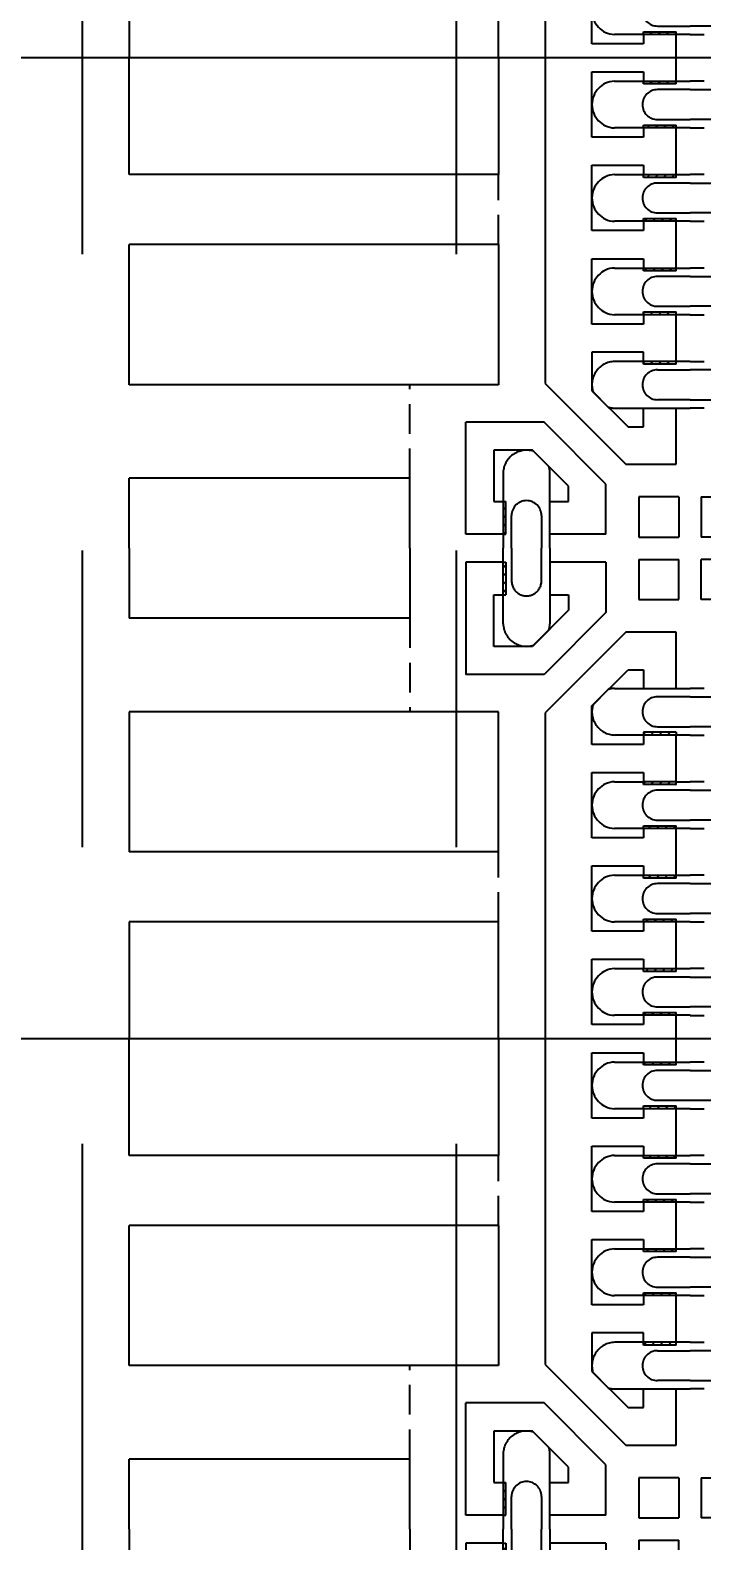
# Model space of a CAD drawing. Extents: x 0 to 864, y 0 to 559.
# Drawn here: x 150.47 to 157.66, y 404.89 to 421.06 of the extents above; entities that cross this region are included whole.
import ezdxf

# ---------------------------------------------------------------- set-up
doc = ezdxf.new("R2010")
doc.units = 0
doc.header["$LTSCALE"] = 12.7
doc.header["$MEASUREMENT"] = 0
doc.header["$PDMODE"] = 2
doc.linetypes.add('HIDDEN', pattern=[0.375, 0.25, -0.125])
doc.linetypes.add('PHANTOM', pattern=[2.5, 1.25, -0.25, 0.25, -0.25, 0.25, -0.25])
doc.layers.get('0').update_dxf_attribs({"linetype": 'CONTINUOUS'})
doc.layers.get('DEFPOINTS').update_dxf_attribs({"linetype": 'CONTINUOUS'})
for name, color, linetype in [('SH-01_DIM', 4, 'CONTINUOUS'), ('SH-01_HATCH', 10, 'CONTINUOUS'), ('SH-01_HIDDEN', 6, 'HIDDEN'), ('SH-01_OBJECT', 7, 'CONTINUOUS'), ('SH-01_PHANTOM', 1, 'PHANTOM')]:
    doc.layers.add(name, color=color, linetype=linetype)
doc.styles.get("Standard").update_dxf_attribs({"font": 'simplex.shx', "width": 0.82})
doc.dimstyles.get("Standard").update_dxf_attribs({"dimtxt": 0.18, "dimasz": 0.18, "dimexe": 0.18, "dimexo": 0.0625, "dimgap": 0.09, "dimtad": 0, "dimtih": 1, "dimtoh": 1, "dimdec": 4, "dimzin": 0, "dimdsep": 46, "dimtxsty": 'Standard', "dimcen": 0.09, "dimadec": 0, "dimazin": 0, "dimtfac": 1, "dimtdec": 4, "dimtofl": 0, "dimtmove": 0, "dimatfit": 3, "dimfxl": 1, "dimtolj": 1, "dimtzin": 0, "dimarcsym": 0})

# ---------------------------------------------------------------- blocks, each defined once
blk = doc.blocks.new('A$C090B6B89')
at = {"layer": 'SH-01_HATCH', "ltscale": 0.05}
h = blk.add_hatch(dxfattribs=at)
h.set_pattern_fill('ANSI31', color=10, scale=0.25)
h.paths.add_polyline_path([(11.6327, 0.0473), (11.6177, 0.0473), (11.6177, -0.1277), (11.6327, -0.1277)])
h.paths.add_polyline_path([(11.6327, 4.9723), (11.6177, 4.9723), (11.6177, 4.7973), (11.6327, 4.7973)])
h = blk.add_hatch(dxfattribs=at)
h.set_pattern_fill('ANSI31', color=10, scale=0.25)
h.set_pattern_definition([(45, (16.64484, -6.121858), (-0.02209709, 0.02209709), [])])
h.paths.add_polyline_path([(12.5427, 0.7973), (12.3677, 0.7973), (12.3677, 0.7823), (12.5427, 0.7823)])
h.paths.add_polyline_path([(12.5427, 1.0623), (12.3677, 1.0623), (12.3677, 1.0473), (12.5427, 1.0473)])
h.paths.add_polyline_path([(12.5427, 1.2973), (12.3677, 1.2973), (12.3677, 1.2823), (12.5427, 1.2823)])
h.paths.add_polyline_path([(12.5427, 1.7973), (12.3677, 1.7973), (12.3677, 1.7823), (12.5427, 1.7823)])
h.paths.add_polyline_path([(12.5427, 1.5623), (12.3677, 1.5623), (12.3677, 1.5473), (12.5427, 1.5473)])
h.paths.add_polyline_path([(12.5427, 2.0623), (12.3677, 2.0623), (12.3677, 2.0473), (12.5427, 2.0473)])
h.paths.add_polyline_path([(12.5427, 2.2973), (12.3677, 2.2973), (12.3677, 2.2823), (12.5427, 2.2823)])
h.paths.add_polyline_path([(12.5427, 2.5623), (12.3677, 2.5623), (12.3677, 2.5473), (12.5427, 2.5473)])
h.paths.add_polyline_path([(12.5427, 2.7973), (12.3677, 2.7973), (12.3677, 2.7823), (12.5427, 2.7823)])
h.paths.add_polyline_path([(12.5427, 3.0623), (12.3677, 3.0623), (12.3677, 3.0473), (12.5427, 3.0473)])
h.paths.add_polyline_path([(12.5427, 3.2973), (12.3677, 3.2973), (12.3677, 3.2823), (12.5427, 3.2823)])
h.paths.add_polyline_path([(12.5427, 3.5623), (12.3677, 3.5623), (12.3677, 3.5473), (12.5427, 3.5473)])
h.paths.add_polyline_path([(12.5427, 3.7973), (12.3677, 3.7973), (12.3677, 3.7823), (12.5427, 3.7823)])
h.paths.add_polyline_path([(12.5427, 4.0623), (12.3677, 4.0623), (12.3677, 4.0473), (12.5427, 4.0473)])
at = {"layer": 'SH-01_HIDDEN'}
for p, q in [((11.6177, 4.9723), (11.6177, 5.0473)), ((11.6627, 5.0473), (11.6627, 4.8723)), ((11.8227, 4.8723), (11.8227, 5.0473)), ((11.8677, 5.0473), (11.8677, 4.6423)), ((11.6177, 4.6423), (11.6177, 4.7973)), ((11.862, 4.6098), (11.7803, 4.528)), ((12.0984, 4.2098), (12.1802, 4.2916)), ((12.2127, 4.2973), (12.6177, 4.2973)), ((12.6177, 4.2523), (12.4427, 4.2523)), ((12.3677, 4.0473), (12.2127, 4.0473)), ((12.4427, 4.0923), (12.6177, 4.0923)), ((12.6177, 4.0473), (12.5427, 4.0473)), ((12.2127, 3.7973), (12.3677, 3.7973)), ((12.6177, 3.7523), (12.4427, 3.7523)), ((12.5427, 3.7973), (12.6177, 3.7973)), ((12.4427, 3.5923), (12.6177, 3.5923)), ((12.3677, 3.5473), (12.2127, 3.5473)), ((12.6177, 3.5473), (12.5427, 3.5473)), ((12.2127, 3.2973), (12.3677, 3.2973)), ((12.6177, 3.2523), (12.4427, 3.2523)), ((12.5427, 3.2973), (12.6177, 3.2973)), ((12.4427, 3.0923), (12.6177, 3.0923)), ((12.3677, 3.0473), (12.2127, 3.0473)), ((12.6177, 3.0473), (12.5427, 3.0473)), ((12.2127, 2.7973), (12.3677, 2.7973)), ((12.6177, 2.7523), (12.4427, 2.7523)), ((12.5427, 2.7973), (12.6177, 2.7973)), ((12.4427, 2.5923), (12.6177, 2.5923)), ((12.3677, 2.5473), (12.2127, 2.5473)), ((12.6177, 2.5473), (12.5427, 2.5473)), ((12.2127, 2.2973), (12.3677, 2.2973)), ((12.5427, 2.2973), (12.6177, 2.2973)), ((12.6177, 2.2523), (12.4427, 2.2523)), ((12.3677, 2.0473), (12.2127, 2.0473)), ((12.4427, 2.0923), (12.6177, 2.0923)), ((12.6177, 2.0473), (12.5427, 2.0473)), ((12.2127, 1.7973), (12.3677, 1.7973)), ((12.5427, 1.7973), (12.6177, 1.7973)), ((12.6177, 1.7523), (12.4427, 1.7523)), ((12.3677, 1.5473), (12.2127, 1.5473)), ((12.4427, 1.5923), (12.6177, 1.5923)), ((12.6177, 1.5473), (12.5427, 1.5473)), ((12.2127, 1.2973), (12.3677, 1.2973)), ((12.5427, 1.2973), (12.6177, 1.2973)), ((12.6177, 1.2523), (12.4427, 1.2523)), ((12.4427, 1.0923), (12.6177, 1.0923)), ((12.3677, 1.0473), (12.2127, 1.0473)), ((12.6177, 1.0473), (12.5427, 1.0473)), ((12.3677, 0.7973), (12.2127, 0.7973)), ((12.4427, 0.7523), (12.6177, 0.7523)), ((12.6177, 0.7973), (12.5427, 0.7973)), ((12.0984, 0.6347), (12.1802, 0.5529)), ((12.6177, 0.5923), (12.4427, 0.5923)), ((12.2127, 0.5473), (12.6177, 0.5473)), ((11.862, 0.2347), (11.7803, 0.3165)), ((11.6177, 0.2023), (11.6177, -0.2027)), ((11.8677, -0.2027), (11.8677, 0.2023)), ((11.6627, -0.2027), (11.6627, -0.0277)), ((11.8227, -0.0277), (11.8227, -0.2027))]:
    blk.add_line(p, q, dxfattribs=at)
at = {"layer": 'SH-01_HIDDEN', "ltscale": 0.05}
for p, q in [((11.1177, 4.6723), (11.1177, 4.1723)), ((11.5927, 3.0473), (11.5927, 3.4223)), ((11.5927, 1.4223), (11.5927, 1.7973)), ((11.1177, 0.1723), (11.1177, 0.6723))]:
    blk.add_line(p, q, dxfattribs=at)
at = {"layer": 'SH-01_HIDDEN'}
for centre, radius, start, end in [((11.7427, 4.8723), 0.08, 179.99989, 359.99989), ((11.7427, 4.6474), 0.1251, 182.33817, 287.48068), ((11.7427, 4.6474), 0.1251, 342.5191, 357.66161), ((12.2177, 4.1729), 0.1245, 92.30964, 107.52916), ((12.2178, 4.1723), 0.1251, 162.51941, 267.66496), ((12.4427, 4.1723), 0.08, 90, 270), ((12.2178, 3.6723), 0.1251, 92.33828, 267.66172), ((12.4427, 3.6723), 0.08, 90, 270), ((12.2178, 3.1723), 0.1251, 92.33828, 267.66172), ((12.4427, 3.1723), 0.08, 90, 270), ((12.2178, 2.6723), 0.1251, 92.33828, 267.66172), ((12.4427, 2.6723), 0.08, 90, 270), ((12.2178, 2.1723), 0.1251, 92.33828, 267.66172), ((12.4427, 2.1723), 0.08, 90, 270), ((12.2178, 1.6723), 0.1251, 92.33828, 267.66172), ((12.4427, 1.6723), 0.08, 90, 270), ((12.2178, 1.1723), 0.1251, 92.33828, 267.66172), ((12.4427, 1.1723), 0.08, 90, 270), ((12.2178, 0.6723), 0.1251, 92.33504, 197.48059), ((12.4427, 0.6723), 0.08, 90, 270), ((12.2177, 0.6717), 0.1245, 252.47084, 267.69036), ((11.7427, 0.1971), 0.1251, 72.51921, 177.66172), ((11.7427, 0.1971), 0.1251, 2.33828, 17.48079), ((11.7427, -0.0277), 0.08, 0, 180)]:
    blk.add_arc(centre, radius, start, end, dxfattribs=at)
at = {"layer": 'SH-01_OBJECT', "ltscale": 0.05}
for p, q in [((9.6177, 5.0473), (9.6177, 4.6723)), ((11.1177, 5.0473), (11.1177, 4.6723)), ((11.6177, 4.9723), (11.4177, 4.9723)), ((11.5327, 4.9723), (11.4527, 4.9723)), ((11.6177, 4.9723), (11.6327, 4.9723)), ((11.9527, 4.9723), (11.8677, 4.9723)), ((12.1677, 4.9723), (11.9527, 4.9723)), ((11.6177, 4.7973), (11.6327, 4.7973)), ((11.1177, 4.6723), (9.6177, 4.6723)), ((9.6177, 4.1723), (9.6177, 3.4223)), ((11.5927, 4.1723), (9.6177, 4.1723)), ((12.3677, 4.0622), (12.3677, 4.0472)), ((12.5427, 4.0622), (12.5427, 4.0472)), ((12.3677, 3.7823), (12.3677, 3.7973)), ((12.5427, 3.7823), (12.5427, 3.7973)), ((12.3677, 3.5473), (12.3677, 3.5623)), ((12.5427, 3.5473), (12.5427, 3.5623)), ((11.5927, 3.4223), (9.6177, 3.4223)), ((12.3677, 3.2823), (12.3677, 3.2973)), ((12.5427, 3.2823), (12.5427, 3.2973)), ((9.6177, 3.0473), (9.6177, 2.4223)), ((11.5927, 3.0473), (9.6177, 3.0473)), ((12.3677, 3.0473), (12.3677, 3.0623)), ((12.5427, 3.0473), (12.5427, 3.0623)), ((12.3677, 2.7823), (12.3677, 2.7973)), ((12.5427, 2.7823), (12.5427, 2.7973)), ((12.3677, 2.5473), (12.3677, 2.5623)), ((12.5427, 2.5473), (12.5427, 2.5623)), ((9.6177, 1.7973), (9.6177, 2.4223)), ((12.3677, 2.2823), (12.3677, 2.2973)), ((12.5427, 2.2823), (12.5427, 2.2973)), ((12.3677, 2.0473), (12.3677, 2.0623)), ((12.5427, 2.0473), (12.5427, 2.0623)), ((11.5927, 1.7973), (9.6177, 1.7973)), ((12.3677, 1.7823), (12.3677, 1.7973)), ((12.5427, 1.7823), (12.5427, 1.7973)), ((12.3677, 1.5473), (12.3677, 1.5623)), ((12.5427, 1.5473), (12.5427, 1.5623)), ((9.6177, 0.6723), (9.6177, 1.4223)), ((11.5927, 1.4223), (9.6177, 1.4223)), ((12.3677, 1.2823), (12.3677, 1.2973)), ((12.5427, 1.2823), (12.5427, 1.2973)), ((12.3677, 1.0473), (12.3677, 1.0623)), ((12.5427, 1.0473), (12.5427, 1.0623)), ((12.3677, 0.7823), (12.3677, 0.7973)), ((12.5427, 0.7823), (12.5427, 0.7973)), ((11.5927, 0.6723), (9.6177, 0.6723)), ((9.6177, -0.2027), (9.6177, 0.1723)), ((11.1177, 0.1723), (9.6177, 0.1723)), ((11.1177, -0.2027), (11.1177, 0.1723)), ((11.6177, 0.0473), (11.6327, 0.0473)), ((11.6177, -0.1277), (11.4177, -0.1277)), ((11.5327, -0.1277), (11.4527, -0.1277)), ((11.6177, -0.1277), (11.6327, -0.1277)), ((11.9527, -0.1277), (11.8677, -0.1277)), ((12.1677, -0.1277), (11.9527, -0.1277))]:
    blk.add_line(p, q, dxfattribs=at)
at = {"layer": 'SH-01_OBJECT'}
for p, q in [((11.4177, 4.9723), (11.4177, 4.3723)), ((11.6177, 4.7973), (11.6177, 4.9723)), ((11.6327, 4.9723), (11.6327, 4.7973)), ((11.8677, 4.9723), (11.8677, 4.7973)), ((12.1677, 4.9723), (12.1677, 4.9223)), ((12.3427, 4.9873), (12.3427, 4.7723)), ((12.3427, 4.9873), (12.5577, 4.9873)), ((12.5577, 4.7723), (12.5577, 4.9873)), ((12.1677, 4.9223), (12.1677, 4.7033)), ((11.5677, 4.5223), (11.5677, 4.7973)), ((11.5677, 4.7973), (11.6177, 4.7973)), ((11.8677, 4.7973), (11.9677, 4.7973)), ((11.9677, 4.7973), (11.9677, 4.7155)), ((12.3427, 4.7723), (12.5577, 4.7723)), ((11.9677, 4.7155), (11.7745, 4.5223)), ((12.1677, 4.7033), (11.8366, 4.3723)), ((12.2737, 4.5973), (11.8427, 4.1662)), ((12.5427, 4.5973), (12.2737, 4.5973)), ((12.5427, 4.2973), (12.5427, 4.5973)), ((11.7745, 4.5223), (11.5677, 4.5223)), ((11.8366, 4.3723), (11.4177, 4.3723)), ((12.0927, 4.2041), (12.2859, 4.3973)), ((12.2859, 4.3973), (12.3677, 4.3973)), ((12.3677, 4.3973), (12.3677, 4.2973)), ((12.3677, 4.2973), (12.5427, 4.2973)), ((11.5927, 3.4223), (11.5927, 4.1723)), ((11.8427, 4.1662), (11.8427, 0.6783)), ((12.0927, 3.9973), (12.0927, 4.2041)), ((12.5427, 4.0622), (12.3677, 4.0622)), ((12.5427, 4.0473), (12.3677, 4.0473)), ((12.3677, 4.0473), (12.3677, 3.9973)), ((12.5427, 3.7973), (12.5427, 4.0473)), ((12.3677, 3.9973), (12.0927, 3.9973)), ((12.0927, 3.8473), (12.3677, 3.8473)), ((12.0927, 3.4973), (12.0927, 3.8473)), ((12.3677, 3.8473), (12.3677, 3.7973)), ((12.5427, 3.7973), (12.3677, 3.7973)), ((12.5427, 3.7823), (12.3677, 3.7823)), ((12.3677, 3.5623), (12.5427, 3.5623)), ((12.3677, 3.4973), (12.0927, 3.4973)), ((12.5427, 3.5473), (12.3677, 3.5473)), ((12.3677, 3.5473), (12.3677, 3.4973)), ((12.5427, 3.2973), (12.5427, 3.5473)), ((12.0927, 3.3473), (12.3677, 3.3473)), ((12.0927, 2.9973), (12.0927, 3.3473)), ((12.3677, 3.3473), (12.3677, 3.2973)), ((12.3677, 3.2973), (12.5427, 3.2973)), ((12.5427, 3.2823), (12.3677, 3.2823)), ((11.5927, 2.4223), (11.5927, 3.0473)), ((12.3677, 2.9973), (12.0927, 2.9973)), ((12.3677, 3.0623), (12.5427, 3.0623)), ((12.5427, 3.0473), (12.3677, 3.0473)), ((12.3677, 3.0473), (12.3677, 2.9973)), ((12.5427, 2.7973), (12.5427, 3.0473)), ((12.0927, 2.8473), (12.3677, 2.8473)), ((12.0927, 2.4973), (12.0927, 2.8473)), ((12.3677, 2.8473), (12.3677, 2.7973)), ((12.3677, 2.7973), (12.5427, 2.7973)), ((12.5427, 2.7823), (12.3677, 2.7823)), ((12.3677, 2.5623), (12.5427, 2.5623)), ((12.5427, 2.5473), (12.3677, 2.5473)), ((12.3677, 2.5473), (12.3677, 2.4973)), ((12.5427, 2.2973), (12.5427, 2.5473)), ((12.3677, 2.4973), (12.0927, 2.4973)), ((11.5927, 2.4223), (11.5927, 1.7973)), ((12.0927, 2.3473), (12.3677, 2.3473)), ((12.0927, 1.9973), (12.0927, 2.3473)), ((12.3677, 2.3473), (12.3677, 2.2973)), ((12.3677, 2.2973), (12.5427, 2.2973)), ((12.5427, 2.2823), (12.3677, 2.2823)), ((12.3677, 2.0623), (12.5427, 2.0623)), ((12.5427, 2.0473), (12.3677, 2.0473)), ((12.3677, 2.0473), (12.3677, 1.9973)), ((12.5427, 1.7973), (12.5427, 2.0473)), ((12.3677, 1.9973), (12.0927, 1.9973)), ((12.0927, 1.8473), (12.3677, 1.8473)), ((12.0927, 1.4973), (12.0927, 1.8473)), ((12.3677, 1.8473), (12.3677, 1.7973)), ((12.3677, 1.7973), (12.5427, 1.7973)), ((12.5427, 1.7823), (12.3677, 1.7823)), ((12.3677, 1.5623), (12.5427, 1.5623)), ((12.5427, 1.5473), (12.3677, 1.5473)), ((12.3677, 1.5473), (12.3677, 1.4973)), ((12.5427, 1.2973), (12.5427, 1.5473)), ((12.3677, 1.4973), (12.0927, 1.4973)), ((11.5927, 1.4223), (11.5927, 0.6723)), ((12.0927, 1.3473), (12.3677, 1.3473)), ((12.0927, 0.9973), (12.0927, 1.3473)), ((12.3677, 1.3473), (12.3677, 1.2973)), ((12.3677, 1.2973), (12.5427, 1.2973)), ((12.5427, 1.2823), (12.3677, 1.2823)), ((12.3677, 1.0623), (12.5427, 1.0623)), ((12.3677, 0.9973), (12.0927, 0.9973)), ((12.5427, 1.0473), (12.3677, 1.0473)), ((12.3677, 1.0473), (12.3677, 0.9973)), ((12.5427, 0.7973), (12.5427, 1.0473)), ((12.3677, 0.8473), (12.0927, 0.8473)), ((12.0927, 0.8473), (12.0927, 0.6405)), ((12.3677, 0.7973), (12.3677, 0.8473)), ((12.5427, 0.7973), (12.3677, 0.7973)), ((12.5427, 0.7823), (12.3677, 0.7823)), ((11.8427, 0.6783), (12.2737, 0.2473)), ((12.0927, 0.6405), (12.2859, 0.4473)), ((12.3677, 0.4473), (12.3677, 0.5473)), ((12.3677, 0.5473), (12.5427, 0.5473)), ((12.5427, 0.2473), (12.5427, 0.5473)), ((11.8366, 0.4723), (11.4177, 0.4723)), ((11.4177, -0.1277), (11.4177, 0.4723)), ((12.1677, 0.1412), (11.8366, 0.4723)), ((12.2859, 0.4473), (12.3677, 0.4473)), ((11.7745, 0.3223), (11.5677, 0.3223)), ((11.5677, 0.3223), (11.5677, 0.0473)), ((11.9677, 0.1291), (11.7745, 0.3223)), ((12.2737, 0.2473), (12.5427, 0.2473)), ((11.9677, 0.0473), (11.9677, 0.1291)), ((12.1677, -0.0777), (12.1677, 0.1412)), ((11.5677, 0.0473), (11.6177, 0.0473)), ((11.6177, 0.0473), (11.6177, -0.1277)), ((11.6327, -0.1277), (11.6327, 0.0473)), ((11.8677, -0.1277), (11.8677, 0.0473)), ((11.8677, 0.0473), (11.9677, 0.0473)), ((12.5577, 0.0723), (12.3427, 0.0723)), ((12.3427, 0.0723), (12.3427, -0.1427)), ((12.5577, 0.0723), (12.5577, -0.1427)), ((12.1677, -0.1277), (12.1677, -0.0777)), ((12.3427, -0.1427), (12.5577, -0.1427))]:
    blk.add_line(p, q, dxfattribs=at)
blk = doc.blocks.new('*D119')
at = {"layer": 'DEFPOINTS', "color": 0, "ltscale": 0.05, "transparency": 16777216}
for p in [(149.533, 465.062), (149.533, 440.584), (445.033, 347.264)]:
    blk.add_point(p, dxfattribs=at)
at = {"layer": 'SH-01_DIM', "ltscale": 0.05, "transparency": 16777216}
blk.add_line((149.533, 443.124), (149.533, 465.062), dxfattribs=at)
at = {"layer": 'SH-01_DIM', "ltscale": 0.05, "transparency": 16777216, "insert": (149.533, 470.047), "char_height": 1.524, "attachment_point": 5, "rotation": 90}
blk.add_mtext('\\A1; 147.7500', dxfattribs=at)
blk = doc.blocks.new('_Open30')
at = {"color": 0, "lineweight": -2}
for p, q in [((-1, 0.2679), (0, 0)), ((0, 0), (-1, -0.2679)), ((0, 0), (-1, 0))]:
    blk.add_line(p, q, dxfattribs=at)
blk = doc.blocks.new('*D120')
at = {"layer": 'DEFPOINTS', "color": 0, "ltscale": 0.05, "transparency": 16777216}
for p in [(139.538, 457.57), (145.033, 441.264), (445.033, 347.264)]:
    blk.add_point(p, dxfattribs=at)
at = {"layer": 'SH-01_DIM', "ltscale": 0.05, "transparency": 16777216}
for p, q in [((139.538, 451.22), (139.538, 457.57)), ((145.033, 447.614), (139.538, 451.22)), ((145.033, 443.804), (145.033, 447.614))]:
    blk.add_line(p, q, dxfattribs=at)
at = {"layer": 'SH-01_DIM', "ltscale": 0.05, "transparency": 16777216, "insert": (139.538, 467.942), "char_height": 1.524, "attachment_point": 5, "rotation": 90}
blk.add_mtext('\\A1; 150.000+/-0.0760', dxfattribs=at)
blk = doc.blocks.new('*D111')
at = {"layer": 'DEFPOINTS', "color": 0, "ltscale": 0.05, "transparency": 16777216}
for p in [(163.783, 420.764), (135.527, 406.764), (445.033, 347.264)]:
    blk.add_point(p, dxfattribs=at)
at = {"layer": 'SH-01_DIM', "ltscale": 0.05, "transparency": 16777216}
for p, q in [((148.227, 420.764), (141.877, 406.764)), ((161.243, 420.764), (148.227, 420.764)), ((141.877, 406.764), (135.527, 406.764))]:
    blk.add_line(p, q, dxfattribs=at)
at = {"layer": 'SH-01_DIM', "ltscale": 0.05, "transparency": 16777216, "insert": (131.018, 406.764), "char_height": 1.524, "attachment_point": 5}
blk.add_mtext('\\A1; 36.7500', dxfattribs=at)
blk = doc.blocks.new('*D112')
at = {"layer": 'DEFPOINTS', "color": 0, "ltscale": 0.05, "transparency": 16777216}
for p in [(163.783, 410.264), (135.527, 398.264), (445.033, 347.264)]:
    blk.add_point(p, dxfattribs=at)
at = {"layer": 'SH-01_DIM', "ltscale": 0.05, "transparency": 16777216}
for p, q in [((148.227, 410.264), (141.877, 398.264)), ((161.243, 410.264), (148.227, 410.264)), ((141.877, 398.264), (135.527, 398.264))]:
    blk.add_line(p, q, dxfattribs=at)
at = {"layer": 'SH-01_DIM', "ltscale": 0.05, "transparency": 16777216, "insert": (131.137, 398.264), "char_height": 1.524, "attachment_point": 5}
blk.add_mtext('\\A1; 31.5000', dxfattribs=at)
blk = doc.blocks.new('A$C18111F44')
at = {"layer": 'SH-01_HIDDEN'}
for p, q in [((33.075, 3.5), (33, 3.5)), ((33, 3.455), (33.175, 3.455)), ((33.175, 3.295), (33, 3.295)), ((33, 3.25), (33.075, 3.25)), ((33.075, 3), (33, 3)), ((33, 2.955), (33.175, 2.955)), ((33.175, 2.795), (33, 2.795)), ((33, 2.75), (33.075, 2.75)), ((33.075, 2.5), (33, 2.5)), ((33, 2.455), (33.175, 2.455)), ((33.175, 2.295), (33, 2.295)), ((33, 2.25), (33.075, 2.25)), ((33.075, 2), (33, 2)), ((33, 1.955), (33.175, 1.955)), ((33.175, 1.795), (33, 1.795)), ((33, 1.75), (33.075, 1.75)), ((33.075, 1.5), (33, 1.5)), ((33, 1.455), (33.175, 1.455)), ((33.175, 1.295), (33, 1.295)), ((33, 1.25), (33.075, 1.25)), ((33.075, 1), (33, 1)), ((33, 0.955), (33.175, 0.955)), ((33.175, 0.795), (33, 0.795)), ((33, 0.75), (33.075, 0.75)), ((33.075, 0.5), (33, 0.5)), ((33, 0.455), (33.175, 0.455)), ((33.175, 0.295), (33, 0.295)), ((33, 0.25), (33.075, 0.25)), ((33, 0), (33.075, 0)), ((33.175, -0.045), (33, -0.045)), ((33, -0.205), (33.175, -0.205)), ((33.075, -0.25), (33, -0.25))]:
    blk.add_line(p, q, dxfattribs=at)
at = {"layer": 'SH-01_OBJECT'}
for p, q in [((33.06, 3.975), (33.06, 4.19)), ((33.275, 4.19), (33.06, 4.19)), ((33.275, 3.975), (33.06, 3.975)), ((33.06, -0.725), (33.275, -0.725)), ((33.06, -0.725), (33.06, -0.94)), ((33.275, -0.94), (33.06, -0.94))]:
    blk.add_line(p, q, dxfattribs=at)

msp = doc.modelspace()

# ---------------------------------------------------------------- linework, layer by layer
at = {"layer": 'SH-01_PHANTOM'}
for p, q in [((151.03313, 266.26424), (151.03313, 428.26424)), ((155.03313, 266.26424), (155.03313, 428.26424))]:
    msp.add_line(p, q, dxfattribs=at)

# ---------------------------------------------------------------- block references
at = {"layer": 'SH-01_OBJECT', "ltscale": 0.05, "xscale": 2, "yscale": 2, "zscale": 2, "row_spacing": 10.5}
for name, p, row_count, column_count, column_spacing in [('A$C090B6B89', (132.29777, 268.91974), 15, 1, 0), ('A$C18111F44', (91.53313, 407.01424), 2, 2, 12.5)]:
    msp.add_blockref(name, p, dxfattribs=dict(at, row_count=row_count, column_count=column_count, column_spacing=column_spacing))

# ---------------------------------------------------------------- dimensions: what is measured, and where the dimension line sits
at = {"layer": 'SH-01_DIM', "ltscale": 0.05}
dim = msp.add_ordinate_dim(feature_location=(145.03313, 441.26424), offset=(-5.49521, 16.30548), dtype=1, origin=(445.03313, 347.26424), text='<>+/-0.0760', dimstyle='Standard', override={"dimscale": 25.4, "dimtxt": 0.06, "dimasz": 0.125, "dimexe": 0.1, "dimexo": 0.1, "dimgap": 0.03, "dimtih": 0, "dimtoh": 0, "dimdec": 3, "dimlfac": 0.5, "dimzin": 1, "dimpost": ' <>\\X', "dimblk": 'Open30', "dimcen": -0.09, "dimclrd": 256, "dimclre": 256, "dimclrt": 256, "dimazin": 1, "dimtp": 0.03, "dimtm": 0.03, "dimtofl": 1, "dimldrblk": 'Open30', "dimlwd": 65535, "dimlwe": 65535}, dxfattribs=at)
dim.commit()
dim.dimension.update_dxf_attribs({"geometry": '*D120', "text_midpoint": (139.53792, 467.94235)})
for feature_location, offset, dtype, picture, middle in [((149.53313, 440.58424), (0, 24.4779), 1, '*D119', (149.53313, 470.04707)), ((163.78313, 420.76424), (-28.25592, -14), 0, '*D111', (131.01834, 406.76424)), ((163.78313, 410.26424), (-28.25592, -12), 0, '*D112', (131.13736, 398.26424))]:
    dim = msp.add_ordinate_dim(feature_location=feature_location, offset=offset, dtype=dtype, origin=(445.03313, 347.26424), dimstyle='Standard', override={"dimscale": 25.4, "dimtxt": 0.06, "dimasz": 0.125, "dimexe": 0.1, "dimexo": 0.1, "dimgap": 0.01, "dimtih": 0, "dimtoh": 0, "dimlfac": 0.5, "dimzin": 1, "dimpost": ' <>\\X', "dimblk": 'Open30', "dimcen": -0.09, "dimclrd": 256, "dimclre": 256, "dimclrt": 256, "dimazin": 1, "dimtp": 0.03, "dimtm": 0.03, "dimtofl": 1, "dimldrblk": 'Open30', "dimlwd": 65535, "dimlwe": 65535}, dxfattribs=at)
    dim.commit()
    dim.dimension.update_dxf_attribs({"geometry": picture, "text_midpoint": middle})

doc.saveas('drawing.dxf')
